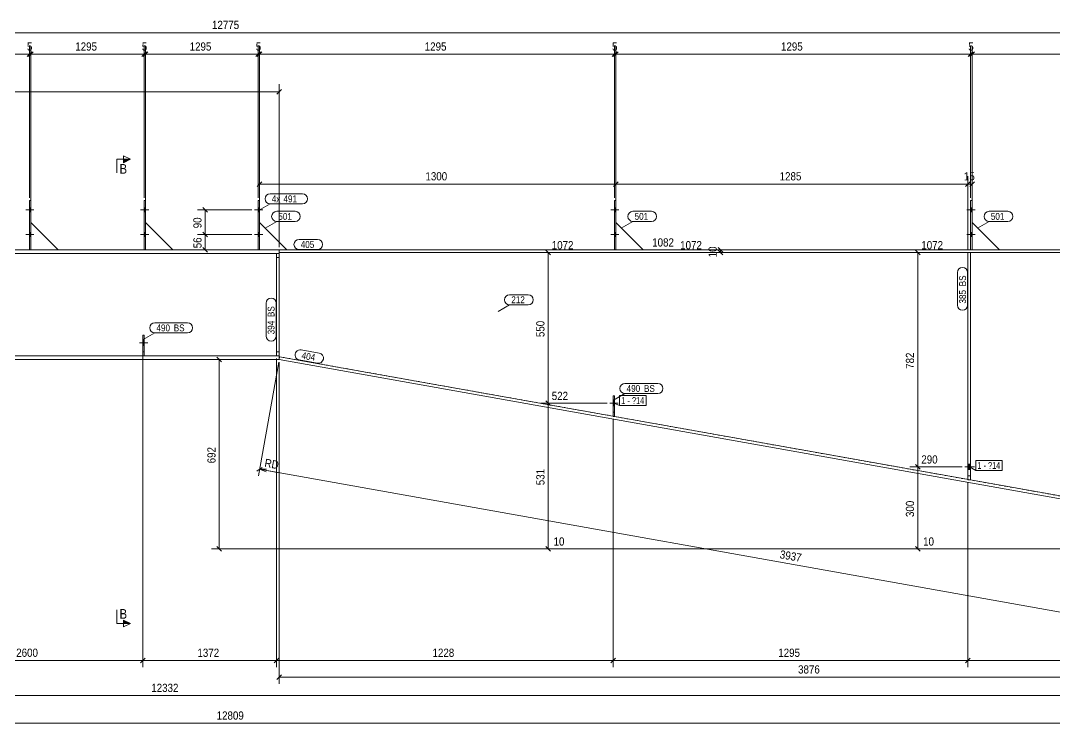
# Model space of a CAD drawing. Header units: millimetres. Extents: x 2 to 1174, y 1 to 825.
# Drawn here: x 458.1 to 835.3, y 293.9 to 550.3 of the extents above; entities that cross this region are included whole.
import ezdxf

# ---------------------------------------------------------------- set-up
doc = ezdxf.new("R2010")
doc.units = ezdxf.units.MM
for name, pattern in [('XKITLINE00', [0]), ('XKITLINE01', [4, 1, -1, 1, -1]), ('XKITLINE02', [4, 2, -2])]:
    doc.linetypes.add(name, pattern=pattern)
for name, color, linetype, lineweight in [('Bolt', 3, 'Continuous', 0), ('BoltMark', 7, 'Continuous', 0), ('Dimensions', 7, 'Continuous', 0), ('Part', 2, 'Continuous', 0), ('PartMark', 7, 'Continuous', 0), ('Section', 6, 'Continuous', 0)]:
    doc.layers.add(name, color=color, linetype=linetype, lineweight=lineweight)
doc.styles.add('ARIAL', font='ARIAL.TTF')
doc.styles.add('ARIAL_NARROW', font='ARIALN.TTF')

# ---------------------------------------------------------------- blocks, each defined once
blk = doc.blocks.new('*A6')
at = {"layer": 'Part', "color": 2, "linetype": 'XKITLINE00', "lineweight": 0}
for p, q in [((674.75, 413.38), (674.25, 413.38)), ((674.25, 413.38), (674.25, 405.97)), ((674.75, 413.38), (674.75, 405.88))]:
    blk.add_line(p, q, dxfattribs=at)
at = {"layer": 'Part', "color": 7, "linetype": 'XKITLINE01', "lineweight": 0}
for p, q in [((674.25, 407.38), (674.75, 407.38)), ((674.25, 405.88), (674.25, 405.97)), ((674.75, 405.88), (674.25, 405.88))]:
    blk.add_line(p, q, dxfattribs=at)
blk = doc.blocks.new('*A7')
at = {"layer": 'Part', "color": 2, "linetype": 'XKITLINE00', "lineweight": 0}
for p, q in [((502.67, 427.99), (502.67, 435.49)), ((502.67, 435.49), (503.17, 435.49)), ((503.17, 435.49), (503.17, 427.99))]:
    blk.add_line(p, q, dxfattribs=at)
at = {"layer": 'Part', "color": 7, "linetype": 'XKITLINE01', "lineweight": 0}
for p, q in [((502.67, 429.49), (503.17, 429.49)), ((503.17, 427.99), (502.67, 427.99))]:
    blk.add_line(p, q, dxfattribs=at)
blk = doc.blocks.new('*A8')
at = {"layer": 'Part', "color": 2, "linetype": 'XKITLINE00', "lineweight": 0}
for p, q in [((503.67, 484.69), (503.17, 484.69)), ((503.17, 484.69), (503.17, 466.69)), ((503.67, 466.69), (503.67, 484.69))]:
    blk.add_line(p, q, dxfattribs=at)
at = {"layer": 'Part', "color": 7, "linetype": 'XKITLINE01', "lineweight": 0}
blk.add_line((503.17, 466.69), (503.67, 466.69), dxfattribs=at)
blk = doc.blocks.new('*A9')
at = {"layer": 'Part', "color": 7, "linetype": 'XKITLINE01', "lineweight": 0}
for p, q in [((502.67, 435.49), (502.67, 427.99)), ((503.17, 435.49), (502.67, 435.49)), ((503.17, 427.99), (503.17, 435.49)), ((502.67, 429.49), (503.17, 429.49)), ((502.67, 427.99), (503.17, 427.99))]:
    blk.add_line(p, q, dxfattribs=at)
blk = doc.blocks.new('*A10')
at = {"layer": 'Part', "color": 2, "linetype": 'XKITLINE00', "lineweight": 0}
blk.add_line((513.67, 466.69), (503.67, 476.69), dxfattribs=at)
at = {"layer": 'Part', "color": 7, "linetype": 'XKITLINE01', "lineweight": 0}
for p, q in [((503.67, 476.69), (503.67, 466.69)), ((503.67, 466.69), (513.67, 466.69))]:
    blk.add_line(p, q, dxfattribs=at)
blk = doc.blocks.new('*A11')
at = {"layer": 'Part', "color": 2, "linetype": 'XKITLINE00', "lineweight": 0}
for p, q in [((461.77, 484.69), (461.27, 484.69)), ((461.27, 484.69), (461.27, 466.69)), ((461.77, 466.69), (461.77, 484.69))]:
    blk.add_line(p, q, dxfattribs=at)
at = {"layer": 'Part', "color": 7, "linetype": 'XKITLINE01', "lineweight": 0}
blk.add_line((461.27, 466.69), (461.77, 466.69), dxfattribs=at)
blk = doc.blocks.new('*A12')
at = {"layer": 'Part', "color": 2, "linetype": 'XKITLINE00', "lineweight": 0}
blk.add_line((471.77, 466.69), (461.77, 476.69), dxfattribs=at)
at = {"layer": 'Part', "color": 7, "linetype": 'XKITLINE01', "lineweight": 0}
for p, q in [((461.77, 476.69), (461.77, 466.69)), ((461.77, 466.69), (471.77, 466.69))]:
    blk.add_line(p, q, dxfattribs=at)
blk = doc.blocks.new('*A27')
at = {"layer": 'Part', "color": 2, "linetype": 'XKITLINE00', "lineweight": 0}
for p, q in [((805.25, 484.69), (804.75, 484.69)), ((804.75, 484.69), (804.75, 466.69)), ((805.25, 466.69), (805.25, 484.69))]:
    blk.add_line(p, q, dxfattribs=at)
at = {"layer": 'Part', "color": 7, "linetype": 'XKITLINE01', "lineweight": 0}
blk.add_line((804.75, 466.69), (805.25, 466.69), dxfattribs=at)
blk = doc.blocks.new('*A28')
at = {"layer": 'Part', "color": 7, "linetype": 'XKITLINE01', "lineweight": 0}
for p, q in [((803.75, 465.69), (803.75, 382.68)), ((804.75, 465.69), (803.75, 465.69)), ((804.75, 382.68), (804.75, 465.69)), ((803.75, 384.18), (804.75, 384.18)), ((803.75, 382.68), (804.75, 382.68))]:
    blk.add_line(p, q, dxfattribs=at)
blk = doc.blocks.new('*A29')
at = {"layer": 'Part', "color": 2, "linetype": 'XKITLINE00', "lineweight": 0}
blk.add_line((815.25, 466.69), (805.25, 476.69), dxfattribs=at)
at = {"layer": 'Part', "color": 7, "linetype": 'XKITLINE01', "lineweight": 0}
for p, q in [((805.25, 476.69), (805.25, 466.69)), ((805.25, 466.69), (815.25, 466.69))]:
    blk.add_line(p, q, dxfattribs=at)
blk = doc.blocks.new('*A30')
at = {"layer": 'Part', "color": 2, "linetype": 'XKITLINE00', "lineweight": 0}
for p, q in [((675.25, 484.69), (674.75, 484.69)), ((674.75, 484.69), (674.75, 466.69)), ((675.25, 466.69), (675.25, 484.69))]:
    blk.add_line(p, q, dxfattribs=at)
at = {"layer": 'Part', "color": 7, "linetype": 'XKITLINE01', "lineweight": 0}
blk.add_line((674.75, 466.69), (675.25, 466.69), dxfattribs=at)
blk = doc.blocks.new('*A31')
at = {"layer": 'Part', "color": 7, "linetype": 'XKITLINE01', "lineweight": 0}
for p, q in [((674.25, 413.38), (674.25, 405.88)), ((674.75, 413.38), (674.25, 413.38)), ((674.75, 405.88), (674.75, 413.38)), ((674.25, 407.38), (674.75, 407.38)), ((674.25, 405.88), (674.75, 405.88))]:
    blk.add_line(p, q, dxfattribs=at)
blk = doc.blocks.new('*A32')
at = {"layer": 'Part', "color": 2, "linetype": 'XKITLINE00', "lineweight": 0}
blk.add_line((685.25, 466.69), (675.25, 476.69), dxfattribs=at)
at = {"layer": 'Part', "color": 7, "linetype": 'XKITLINE01', "lineweight": 0}
for p, q in [((675.25, 476.69), (675.25, 466.69)), ((675.25, 466.69), (685.25, 466.69))]:
    blk.add_line(p, q, dxfattribs=at)
blk = doc.blocks.new('*A33')
at = {"layer": 'Part', "color": 2, "linetype": 'XKITLINE00', "lineweight": 0}
for p, q in [((545.25, 484.69), (544.75, 484.69)), ((544.75, 484.69), (544.75, 466.69)), ((545.25, 466.69), (545.25, 484.69))]:
    blk.add_line(p, q, dxfattribs=at)
at = {"layer": 'Part', "color": 7, "linetype": 'XKITLINE01', "lineweight": 0}
blk.add_line((544.75, 466.69), (545.25, 466.69), dxfattribs=at)
blk = doc.blocks.new('*A34')
at = {"layer": 'Part', "color": 2, "linetype": 'XKITLINE00', "lineweight": 0}
blk.add_line((555.25, 466.69), (545.25, 476.69), dxfattribs=at)
at = {"layer": 'Part', "color": 7, "linetype": 'XKITLINE01', "lineweight": 0}
for p, q in [((545.25, 476.69), (545.25, 466.69)), ((545.25, 466.69), (555.25, 466.69))]:
    blk.add_line(p, q, dxfattribs=at)
blk = doc.blocks.new('*A45')
at = {"layer": 'Part', "color": 7, "linetype": 'XKITLINE01', "lineweight": 0}
for p, q in [((552.43, 427.7), (552.43, 465.69)), ((552.43, 465.69), (951.52, 465.69)), ((940.21, 358.51), (552.6, 427.67))]:
    blk.add_line(p, q, dxfattribs=at)
at = {"layer": 'Part', "color": 2, "linetype": 'XKITLINE00', "lineweight": 0}
blk.add_line((552.6, 427.67), (552.43, 427.7), dxfattribs=at)
blk = doc.blocks.new('*A46')
at = {"layer": 'Part', "color": 2, "linetype": 'XKITLINE00', "lineweight": 0}
for p, q in [((551.43, 427.99), (551.43, 465.39)), ((552.43, 465.39), (552.43, 427.99))]:
    blk.add_line(p, q, dxfattribs=at)
at = {"layer": 'Part', "color": 7, "linetype": 'XKITLINE01', "lineweight": 0}
for p, q in [((551.43, 465.39), (552.43, 465.39)), ((551.43, 463.89), (552.43, 463.89)), ((551.43, 429.49), (552.43, 429.49)), ((551.43, 427.99), (552.43, 427.99))]:
    blk.add_line(p, q, dxfattribs=at)
blk = doc.blocks.new('*A47')
at = {"layer": 'Part', "color": 7, "linetype": 'XKITLINE01', "lineweight": 0}
for p, q in [((551.43, 465.39), (551.43, 427.99)), ((551.43, 465.39), (552.43, 465.39)), ((552.43, 465.39), (552.43, 427.99)), ((551.43, 463.89), (552.43, 463.89)), ((552.43, 429.49), (551.43, 429.49)), ((552.43, 427.99), (551.43, 427.99))]:
    blk.add_line(p, q, dxfattribs=at)
blk = doc.blocks.new('*A50')
at = {"layer": 'Part', "color": 2, "linetype": 'XKITLINE00', "lineweight": 0}
for p, q in [((552.43, 426.69), (552.6, 427.67)), ((940.04, 357.53), (552.43, 426.69)), ((552.6, 427.67), (940.21, 358.51))]:
    blk.add_line(p, q, dxfattribs=at)
blk = doc.blocks.new('*A52')
at = {"layer": 'Part', "color": 2, "linetype": 'XKITLINE00', "lineweight": 0}
for p, q in [((552.43, 466.69), (951.52, 466.69)), ((552.43, 465.69), (552.43, 466.69)), ((951.52, 465.69), (552.43, 465.69))]:
    blk.add_line(p, q, dxfattribs=at)
blk = doc.blocks.new('*A54')
at = {"layer": 'Bolt'}
blk.add_hatch(color=3, dxfattribs=at).paths.add_polyline_path([(804.75, 386.5), (803.75, 386.5), (803.75, 388.47), (804.75, 388.47)], flags=17)
at = {"layer": 'Bolt', "color": 3, "linetype": 'XKITLINE00', "lineweight": 0}
for p, q in [((806.1, 387.48), (802.6, 387.48)), ((804.75, 388.47), (803.75, 388.47)), ((804.75, 386.5), (803.75, 386.5))]:
    blk.add_line(p, q, dxfattribs=at)
blk = doc.blocks.new('*A55')
at = {"layer": 'Bolt'}
blk.add_hatch(color=3, dxfattribs=at).paths.add_polyline_path([(674.75, 409.7), (674.25, 409.7), (674.25, 411.66), (674.75, 411.66)], flags=17)
at = {"layer": 'Bolt', "color": 3, "linetype": 'XKITLINE00', "lineweight": 0}
for p, q in [((674.75, 411.66), (674.25, 411.66)), ((676.1, 410.68), (673.1, 410.68)), ((674.75, 409.7), (674.25, 409.7))]:
    blk.add_line(p, q, dxfattribs=at)
blk = doc.blocks.new('*A56')
at = {"layer": 'Bolt'}
blk.add_hatch(color=3, dxfattribs=at).paths.add_polyline_path([(503.17, 431.8), (502.67, 431.8), (502.67, 433.77), (503.17, 433.77)], flags=17)
at = {"layer": 'Bolt', "color": 3, "linetype": 'XKITLINE00', "lineweight": 0}
for p, q in [((503.17, 433.77), (502.67, 433.77)), ((504.52, 432.79), (501.52, 432.79)), ((503.17, 431.8), (502.67, 431.8))]:
    blk.add_line(p, q, dxfattribs=at)
blk = doc.blocks.new('*A57')
at = {"layer": 'Bolt'}
for points in [[(503.17, 481.99), (503.67, 481.99), (503.67, 480.59), (503.17, 480.59)], [(503.17, 481.99), (503.67, 481.99), (503.67, 480.59), (503.17, 480.59)], [(503.17, 472.99), (503.67, 472.99), (503.67, 471.59), (503.17, 471.59)], [(503.17, 472.99), (503.67, 472.99), (503.67, 471.59), (503.17, 471.59)]]:
    blk.add_hatch(color=3, dxfattribs=at).paths.add_polyline_path(points, flags=17)
at = {"layer": 'Bolt', "color": 3, "linetype": 'XKITLINE00', "lineweight": 0}
for p, q in [((504.83, 481.29), (501.83, 481.29)), ((504.83, 481.29), (501.83, 481.29)), ((503.67, 481.99), (503.17, 481.99)), ((503.67, 481.99), (503.17, 481.99)), ((503.67, 480.59), (503.17, 480.59)), ((503.67, 480.59), (503.17, 480.59)), ((504.83, 472.29), (501.83, 472.29)), ((504.83, 472.29), (501.83, 472.29)), ((503.67, 472.99), (503.17, 472.99)), ((503.67, 472.99), (503.17, 472.99)), ((503.67, 471.59), (503.17, 471.59)), ((503.67, 471.59), (503.17, 471.59))]:
    blk.add_line(p, q, dxfattribs=at)
blk = doc.blocks.new('*A58')
at = {"layer": 'Bolt', "color": 3, "linetype": 'XKITLINE02', "lineweight": 0}
for p, q in [((503.17, 433.77), (502.67, 433.77)), ((504.52, 432.79), (501.52, 432.79)), ((503.17, 431.8), (502.67, 431.8))]:
    blk.add_line(p, q, dxfattribs=at)
blk = doc.blocks.new('*A59')
at = {"layer": 'Bolt'}
for points in [[(461.27, 481.99), (461.77, 481.99), (461.77, 480.59), (461.27, 480.59)], [(461.27, 481.99), (461.77, 481.99), (461.77, 480.59), (461.27, 480.59)], [(461.27, 472.99), (461.77, 472.99), (461.77, 471.59), (461.27, 471.59)], [(461.27, 472.99), (461.77, 472.99), (461.77, 471.59), (461.27, 471.59)]]:
    blk.add_hatch(color=3, dxfattribs=at).paths.add_polyline_path(points, flags=17)
at = {"layer": 'Bolt', "color": 3, "linetype": 'XKITLINE00', "lineweight": 0}
for p, q in [((462.93, 481.29), (459.93, 481.29)), ((462.93, 481.29), (459.93, 481.29)), ((461.77, 481.99), (461.27, 481.99)), ((461.77, 481.99), (461.27, 481.99)), ((461.77, 480.59), (461.27, 480.59)), ((461.77, 480.59), (461.27, 480.59)), ((462.93, 472.29), (459.93, 472.29)), ((462.93, 472.29), (459.93, 472.29)), ((461.77, 472.99), (461.27, 472.99)), ((461.77, 472.99), (461.27, 472.99)), ((461.77, 471.59), (461.27, 471.59)), ((461.77, 471.59), (461.27, 471.59))]:
    blk.add_line(p, q, dxfattribs=at)
blk = doc.blocks.new('*A70')
at = {"layer": 'Bolt'}
for points in [[(804.75, 481.99), (805.25, 481.99), (805.25, 480.59), (804.75, 480.59)], [(804.75, 481.99), (805.25, 481.99), (805.25, 480.59), (804.75, 480.59)], [(804.75, 472.99), (805.25, 472.99), (805.25, 471.59), (804.75, 471.59)], [(804.75, 472.99), (805.25, 472.99), (805.25, 471.59), (804.75, 471.59)]]:
    blk.add_hatch(color=3, dxfattribs=at).paths.add_polyline_path(points, flags=17)
at = {"layer": 'Bolt', "color": 3, "linetype": 'XKITLINE00', "lineweight": 0}
for p, q in [((806.41, 481.29), (803.41, 481.29)), ((806.41, 481.29), (803.41, 481.29)), ((805.25, 481.99), (804.75, 481.99)), ((805.25, 481.99), (804.75, 481.99)), ((805.25, 480.59), (804.75, 480.59)), ((805.25, 480.59), (804.75, 480.59)), ((806.41, 472.29), (803.41, 472.29)), ((806.41, 472.29), (803.41, 472.29)), ((805.25, 472.99), (804.75, 472.99)), ((805.25, 472.99), (804.75, 472.99)), ((805.25, 471.59), (804.75, 471.59)), ((805.25, 471.59), (804.75, 471.59))]:
    blk.add_line(p, q, dxfattribs=at)
blk = doc.blocks.new('*A71')
at = {"layer": 'Bolt', "color": 3, "linetype": 'XKITLINE02', "lineweight": 0}
for p, q in [((806.1, 387.48), (802.6, 387.48)), ((804.75, 388.47), (803.75, 388.47)), ((804.75, 386.5), (803.75, 386.5))]:
    blk.add_line(p, q, dxfattribs=at)
blk = doc.blocks.new('*A72')
at = {"layer": 'Bolt'}
for points in [[(674.75, 481.99), (675.25, 481.99), (675.25, 480.59), (674.75, 480.59)], [(674.75, 481.99), (675.25, 481.99), (675.25, 480.59), (674.75, 480.59)], [(674.75, 472.99), (675.25, 472.99), (675.25, 471.59), (674.75, 471.59)], [(674.75, 472.99), (675.25, 472.99), (675.25, 471.59), (674.75, 471.59)]]:
    blk.add_hatch(color=3, dxfattribs=at).paths.add_polyline_path(points, flags=17)
at = {"layer": 'Bolt', "color": 3, "linetype": 'XKITLINE00', "lineweight": 0}
for p, q in [((676.41, 481.29), (673.41, 481.29)), ((676.41, 481.29), (673.41, 481.29)), ((675.25, 481.99), (674.75, 481.99)), ((675.25, 481.99), (674.75, 481.99)), ((675.25, 480.59), (674.75, 480.59)), ((675.25, 480.59), (674.75, 480.59)), ((676.41, 472.29), (673.41, 472.29)), ((676.41, 472.29), (673.41, 472.29)), ((675.25, 472.99), (674.75, 472.99)), ((675.25, 472.99), (674.75, 472.99)), ((675.25, 471.59), (674.75, 471.59)), ((675.25, 471.59), (674.75, 471.59))]:
    blk.add_line(p, q, dxfattribs=at)
blk = doc.blocks.new('*A73')
at = {"layer": 'Bolt', "color": 3, "linetype": 'XKITLINE02', "lineweight": 0}
for p, q in [((674.75, 411.66), (674.25, 411.66)), ((676.1, 410.68), (673.1, 410.68)), ((674.75, 409.7), (674.25, 409.7))]:
    blk.add_line(p, q, dxfattribs=at)
blk = doc.blocks.new('*A74')
at = {"layer": 'Bolt'}
for points in [[(544.75, 481.99), (545.25, 481.99), (545.25, 480.59), (544.75, 480.59)], [(544.75, 481.99), (545.25, 481.99), (545.25, 480.59), (544.75, 480.59)], [(544.75, 472.99), (545.25, 472.99), (545.25, 471.59), (544.75, 471.59)], [(544.75, 472.99), (545.25, 472.99), (545.25, 471.59), (544.75, 471.59)]]:
    blk.add_hatch(color=3, dxfattribs=at).paths.add_polyline_path(points, flags=17)
at = {"layer": 'Bolt', "color": 3, "linetype": 'XKITLINE00', "lineweight": 0}
for p, q in [((546.41, 481.29), (543.41, 481.29)), ((546.41, 481.29), (543.41, 481.29)), ((545.25, 481.99), (544.75, 481.99)), ((545.25, 481.99), (544.75, 481.99)), ((545.25, 480.59), (544.75, 480.59)), ((545.25, 480.59), (544.75, 480.59)), ((546.41, 472.29), (543.41, 472.29)), ((546.41, 472.29), (543.41, 472.29)), ((545.25, 472.99), (544.75, 472.99)), ((545.25, 472.99), (544.75, 472.99)), ((545.25, 471.59), (544.75, 471.59)), ((545.25, 471.59), (544.75, 471.59))]:
    blk.add_line(p, q, dxfattribs=at)
blk = doc.blocks.new('*A77')
at = {"layer": 'Part', "color": 2, "linetype": 'XKITLINE00', "lineweight": 0}
for p, q in [((486.77, 466.69), (445.29, 466.69)), ((486.77, 465.39), (445.29, 465.39)), ((528.67, 466.69), (486.87, 466.69)), ((528.67, 465.39), (486.87, 465.39)), ((552.43, 466.69), (528.77, 466.69)), ((552.43, 465.39), (528.77, 465.39)), ((552.43, 465.69), (552.43, 465.39)), ((486.77, 427.99), (445.29, 427.99)), ((445.29, 426.69), (486.77, 426.69)), ((528.67, 427.99), (486.87, 427.99)), ((486.87, 426.69), (528.67, 426.69)), ((552.43, 427.99), (528.77, 427.99)), ((528.77, 426.69), (552.43, 426.69)), ((552.43, 426.69), (552.43, 427.99))]:
    blk.add_line(p, q, dxfattribs=at)
at = {"layer": 'Part', "color": 7, "linetype": 'XKITLINE01', "lineweight": 0}
for p, q in [((552.43, 466.69), (552.43, 465.69)), ((552.43, 465.39), (552.43, 427.99))]:
    blk.add_line(p, q, dxfattribs=at)
blk = doc.blocks.new('*A78')
at = {"layer": 'Part', "color": 2, "linetype": 'XKITLINE00', "lineweight": 0}
for p, q in [((803.75, 465.69), (803.75, 382.86)), ((804.75, 465.69), (804.75, 382.68))]:
    blk.add_line(p, q, dxfattribs=at)
at = {"layer": 'Part', "color": 7, "linetype": 'XKITLINE01', "lineweight": 0}
for p, q in [((804.75, 465.69), (803.75, 465.69)), ((803.75, 384.18), (804.75, 384.18)), ((803.75, 382.68), (803.75, 382.86)), ((804.75, 382.68), (803.75, 382.68))]:
    blk.add_line(p, q, dxfattribs=at)
blk = doc.blocks.new('*A182')
at = {"layer": 'Dimensions', "color": 7, "linetype": 'XKITLINE00', "lineweight": 0}
blk.add_line((115.45, 545.95), (951.52, 545.95), dxfattribs=at)
at = {"layer": 'Dimensions', "color": 3, "style": 'ARIAL', "width": 0.85}
blk.add_text('12775', height=3, dxfattribs=at).set_placement((527.92, 547.3))
blk = doc.blocks.new('*A184')
at = {"layer": 'Dimensions', "color": 7, "linetype": 'XKITLINE00', "lineweight": 0}
blk.add_line((115.45, 303.96), (907.21, 303.96), dxfattribs=at)
at = {"layer": 'Dimensions', "color": 3, "style": 'ARIAL', "width": 0.85}
blk.add_text('12332', height=3, dxfattribs=at).set_placement((505.76, 305.31))
blk = doc.blocks.new('*A186')
at = {"layer": 'Dimensions', "color": 7, "linetype": 'XKITLINE00', "lineweight": 0}
blk.add_line((115.45, 293.86), (954.9, 293.86), dxfattribs=at)
at = {"layer": 'Dimensions', "color": 3, "style": 'ARIAL', "width": 0.85}
blk.add_text('12809', height=3, dxfattribs=at).set_placement((529.61, 295.21))
blk = doc.blocks.new('*A196')
at = {"layer": 'Dimensions', "color": 7, "linetype": 'XKITLINE00', "lineweight": 0}
for p, q in [((675.25, 485.69), (675.25, 540.91)), ((804.75, 485.69), (804.75, 540.91)), ((676.1, 538.91), (674.4, 537.22)), ((675.25, 538.06), (804.75, 538.06)), ((805.6, 538.91), (803.9, 537.22))]:
    blk.add_line(p, q, dxfattribs=at)
at = {"layer": 'Dimensions', "color": 3}
for p in [(675.25, 538.06), (804.75, 538.06)]:
    blk.add_point(p, dxfattribs=at)
at = {"layer": 'Dimensions', "color": 3, "style": 'ARIAL', "width": 0.85}
blk.add_text('1295', height=3, dxfattribs=at).set_placement((735.55, 539.41))
blk = doc.blocks.new('*A197')
at = {"layer": 'Dimensions', "color": 7, "linetype": 'XKITLINE00', "lineweight": 0}
for p, q in [((674.25, 404.88), (674.25, 314.38)), ((803.75, 381.68), (803.75, 314.38)), ((675.1, 317.63), (673.4, 315.93)), ((804.6, 317.63), (802.9, 315.93)), ((674.25, 316.78), (803.75, 316.78))]:
    blk.add_line(p, q, dxfattribs=at)
at = {"layer": 'Dimensions', "color": 3}
for p in [(674.25, 316.78), (803.75, 316.78)]:
    blk.add_point(p, dxfattribs=at)
at = {"layer": 'Dimensions', "color": 3, "style": 'ARIAL', "width": 0.85}
blk.add_text('1295', height=3, dxfattribs=at).set_placement((734.55, 318.13))
blk = doc.blocks.new('*A198')
at = {"layer": 'Dimensions', "color": 7, "linetype": 'XKITLINE00', "lineweight": 0}
for p, q in [((649.74, 411.53), (651.43, 409.83)), ((672.1, 410.68), (647.74, 410.68)), ((650.59, 357.53), (650.59, 410.68)), ((649.74, 358.38), (651.43, 356.68)), ((939.04, 357.53), (647.74, 357.53))]:
    blk.add_line(p, q, dxfattribs=at)
at = {"layer": 'Dimensions', "color": 3}
for p in [(650.59, 410.68), (650.59, 357.53)]:
    blk.add_point(p, dxfattribs=at)
at = {"layer": 'Dimensions', "color": 3, "style": 'ARIAL', "width": 0.85}
for s, p in [('522', (651.89, 411.88)), ('10', (652.55, 358.73))]:
    blk.add_text(s, height=3, dxfattribs=at).set_placement(p)
blk.add_text('531', height=3, rotation=90.0002, dxfattribs=at).set_placement((649.24, 380.77))
blk = doc.blocks.new('*A199')
at = {"layer": 'Dimensions', "color": 7, "linetype": 'XKITLINE00', "lineweight": 0}
for p, q in [((552.43, 425.69), (552.43, 308.29)), ((553.28, 311.54), (551.58, 309.84)), ((552.43, 310.69), (940.04, 310.69))]:
    blk.add_line(p, q, dxfattribs=at)
at = {"layer": 'Dimensions', "color": 3}
blk.add_point((552.43, 310.69), dxfattribs=at)
at = {"layer": 'Dimensions', "color": 3, "style": 'ARIAL', "width": 0.85}
blk.add_text('3876', height=3, dxfattribs=at).set_placement((741.78, 312.04))
blk = doc.blocks.new('*A200')
at = {"layer": 'Dimensions', "color": 7, "linetype": 'XKITLINE00', "lineweight": 0}
for p, q in [((676.1, 491.54), (674.4, 489.84)), ((675.25, 477.69), (675.25, 493.54)), ((675.25, 490.69), (803.75, 490.69)), ((804.6, 491.54), (802.9, 489.84)), ((803.75, 466.69), (803.75, 493.54))]:
    blk.add_line(p, q, dxfattribs=at)
at = {"layer": 'Dimensions', "color": 3}
for p in [(675.25, 490.69), (803.75, 490.69)]:
    blk.add_point(p, dxfattribs=at)
at = {"layer": 'Dimensions', "color": 3, "style": 'ARIAL', "width": 0.85}
blk.add_text('1285', height=3, dxfattribs=at).set_placement((735.05, 492.04))
blk = doc.blocks.new('*A201')
at = {"layer": 'Dimensions', "color": 7, "linetype": 'XKITLINE00', "lineweight": 0}
for p, q in [((552.25, 425.7), (544.86, 384.24)), ((552.25, 425.7), (544.86, 384.24)), ((546.26, 387.29), (544.29, 385.92)), ((547.83, 386.66), (545.28, 386.61)), ((545.28, 386.61), (932.89, 317.45)), ((547.65, 385.68), (545.28, 386.61)), ((552.39, 385.34), (545.28, 386.61))]:
    blk.add_line(p, q, dxfattribs=at)
at = {"layer": 'Dimensions', "color": 3}
blk.add_point((545.28, 386.61), dxfattribs=at)
at = {"layer": 'Dimensions', "color": 7}
blk.add_point((545.28, 386.61), dxfattribs=at)
at = {"layer": 'Dimensions', "color": 3, "style": 'ARIAL', "width": 0.85}
for s, p in [('RD', (546.91, 387.53)), ('3937', (734.94, 354.14))]:
    blk.add_text(s, height=3, rotation=-10.1184, dxfattribs=at).set_placement(p)
blk = doc.blocks.new('*A202')
at = {"layer": 'Dimensions', "color": 7, "linetype": 'XKITLINE00', "lineweight": 0}
for p, q in [((551.43, 426.69), (527.72, 426.69)), ((529.73, 427.54), (531.42, 425.84)), ((530.57, 357.53), (530.57, 426.69)), ((529.73, 358.38), (531.42, 356.68)), ((939.04, 357.53), (527.72, 357.53))]:
    blk.add_line(p, q, dxfattribs=at)
at = {"layer": 'Dimensions', "color": 3}
for p in [(530.57, 426.69), (530.57, 357.53)]:
    blk.add_point(p, dxfattribs=at)
at = {"layer": 'Dimensions', "color": 3, "style": 'ARIAL', "width": 0.85}
blk.add_text('692', height=3, rotation=90.0002, dxfattribs=at).set_placement((529.22, 388.77))
blk = doc.blocks.new('*A206')
at = {"layer": 'PartMark', "color": 7, "linetype": 'XKITLINE00', "lineweight": 0}
for p, q in [((811.52, 480.75), (818.29, 480.75)), ((807.28, 474.66), (811.52, 477.05)), ((811.52, 477.05), (818.29, 477.05))]:
    blk.add_line(p, q, dxfattribs=at)
for centre, start, end in [((811.52, 478.9), 90, 270), ((818.29, 478.9), 270, 90)]:
    blk.add_arc(centre, 1.85, start, end, dxfattribs=at)
at = {"layer": 'PartMark', "color": 3, "style": 'ARIAL', "width": 0.85}
blk.add_text('501', height=2.5, dxfattribs=at).set_placement((812.12, 477.65))
blk = doc.blocks.new('*A207')
at = {"layer": 'PartMark', "color": 7, "linetype": 'XKITLINE00', "lineweight": 0}
for p, q in [((681.52, 480.75), (688.29, 480.75)), ((677.28, 474.66), (681.52, 477.05)), ((681.52, 477.05), (688.29, 477.05))]:
    blk.add_line(p, q, dxfattribs=at)
for centre, start, end in [((681.52, 478.9), 90, 270), ((688.29, 478.9), 270, 90)]:
    blk.add_arc(centre, 1.85, start, end, dxfattribs=at)
at = {"layer": 'PartMark', "color": 3, "style": 'ARIAL', "width": 0.85}
blk.add_text('501', height=2.5, dxfattribs=at).set_placement((682.12, 477.65))
blk = doc.blocks.new('*A209')
at = {"layer": 'PartMark', "color": 7, "linetype": 'XKITLINE00', "lineweight": 0}
for p, q in [((549.12, 487.15), (560.91, 487.15)), ((544.88, 481.06), (549.12, 483.45)), ((549.12, 483.45), (560.91, 483.45))]:
    blk.add_line(p, q, dxfattribs=at)
for centre, start, end in [((549.12, 485.3), 90, 270), ((560.91, 485.3), 270, 90)]:
    blk.add_arc(centre, 1.85, start, end, dxfattribs=at)
at = {"layer": 'PartMark', "color": 3, "style": 'ARIAL', "width": 0.85}
for s, p in [('491', (554, 484.05)), ('4x', (549.72, 484.05))]:
    blk.add_text(s, height=2.5, dxfattribs=at).set_placement(p)
blk = doc.blocks.new('*A211')
at = {"layer": 'PartMark', "color": 7, "linetype": 'XKITLINE00', "lineweight": 0}
for p, q in [((799.95, 446.48), (799.95, 458.44)), ((803.65, 446.48), (803.65, 458.44))]:
    blk.add_line(p, q, dxfattribs=at)
for centre, start, end in [((801.8, 458.44), 360, 180), ((801.8, 446.48), 180, 360)]:
    blk.add_arc(centre, 1.85, start, end, dxfattribs=at)
at = {"layer": 'PartMark', "color": 3, "style": 'ARIAL', "width": 0.85}
for s, p in [('BS', (803.05, 453.39)), ('385', (803.05, 447.08))]:
    blk.add_text(s, height=2.5, rotation=90.0002, dxfattribs=at).set_placement(p)
blk = doc.blocks.new('*A213')
at = {"layer": 'PartMark', "color": 7, "linetype": 'XKITLINE00', "lineweight": 0}
for p, q in [((678.62, 417.94), (690.58, 417.94)), ((674.38, 411.85), (678.62, 414.24)), ((678.62, 414.24), (690.58, 414.24))]:
    blk.add_line(p, q, dxfattribs=at)
for centre, start, end in [((678.62, 416.09), 90, 270), ((690.58, 416.09), 270, 90)]:
    blk.add_arc(centre, 1.85, start, end, dxfattribs=at)
at = {"layer": 'PartMark', "color": 3, "style": 'ARIAL', "width": 0.85}
for s, p in [('490', (679.22, 414.84)), ('BS', (685.54, 414.84))]:
    blk.add_text(s, height=2.5, dxfattribs=at).set_placement(p)
blk = doc.blocks.new('*A216')
at = {"layer": 'PartMark', "color": 7, "linetype": 'XKITLINE00', "lineweight": 0}
for p, q in [((547.63, 435.24), (547.63, 447.2)), ((551.33, 435.24), (551.33, 447.2))]:
    blk.add_line(p, q, dxfattribs=at)
for centre, start, end in [((549.48, 447.2), 360, 180), ((549.48, 435.24), 180, 360)]:
    blk.add_arc(centre, 1.85, start, end, dxfattribs=at)
at = {"layer": 'PartMark', "color": 3, "style": 'ARIAL', "width": 0.85}
for s, p in [('BS', (550.73, 442.15)), ('394', (550.73, 435.84))]:
    blk.add_text(s, height=2.5, rotation=90.0002, dxfattribs=at).set_placement(p)
blk = doc.blocks.new('*A217')
at = {"layer": 'PartMark', "color": 7, "linetype": 'XKITLINE00', "lineweight": 0}
for p, q in [((507.04, 440.05), (519, 440.05)), ((502.8, 433.96), (507.04, 436.35)), ((507.04, 436.35), (519, 436.35))]:
    blk.add_line(p, q, dxfattribs=at)
for centre, start, end in [((507.04, 438.2), 90, 270), ((519, 438.2), 270, 90)]:
    blk.add_arc(centre, 1.85, start, end, dxfattribs=at)
at = {"layer": 'PartMark', "color": 3, "style": 'ARIAL', "width": 0.85}
for s, p in [('490', (507.64, 436.95)), ('BS', (513.96, 436.95))]:
    blk.add_text(s, height=2.5, dxfattribs=at).set_placement(p)
blk = doc.blocks.new('*A222')
at = {"layer": 'Section'}
for points in [[(495.67, 499.75), (498.17, 499.75), (495.67, 498.5)], [(495.67, 331.56), (498.17, 330.31), (495.67, 330.31)]]:
    blk.add_hatch(color=3, dxfattribs=at).paths.add_polyline_path(points, flags=17)
at = {"layer": 'Section', "color": 1, "linetype": 'XKITLINE00', "lineweight": 0}
for p, q in [((493.17, 499.75), (493.17, 494.75)), ((493.17, 499.75), (498.17, 499.75)), ((493.17, 330.31), (493.17, 335.31)), ((493.17, 330.31), (498.17, 330.31))]:
    blk.add_line(p, q, dxfattribs=at)
at = {"layer": 'Section', "color": 3, "linetype": 'XKITLINE00', "lineweight": 0}
for p, q in [((495.67, 498.5), (495.67, 501)), ((495.67, 501), (498.17, 499.75)), ((498.17, 499.75), (495.67, 498.5)), ((498.17, 330.31), (495.67, 331.56)), ((495.67, 331.56), (495.67, 329.06)), ((498.17, 330.31), (495.67, 329.06))]:
    blk.add_line(p, q, dxfattribs=at)
at = {"layer": 'Section', "color": 7, "style": 'ARIAL', "width": 0.85}
for p in [(494.17, 494.5), (494.17, 332.06)]:
    blk.add_text('B', height=3.5, dxfattribs=at).set_placement(p)
blk = doc.blocks.new('*A236')
at = {"layer": 'Dimensions', "color": 7, "linetype": 'XKITLINE00', "lineweight": 0}
for p, q in [((420.19, 477.69), (420.19, 540.91)), ((461.27, 485.69), (461.27, 540.91)), ((421.04, 538.91), (419.34, 537.22)), ((420.19, 538.06), (461.27, 538.06)), ((462.12, 538.91), (460.42, 537.22))]:
    blk.add_line(p, q, dxfattribs=at)
at = {"layer": 'Dimensions', "color": 3}
for p in [(420.19, 538.06), (461.27, 538.06)]:
    blk.add_point(p, dxfattribs=at)
at = {"layer": 'Dimensions', "color": 3, "style": 'ARIAL', "width": 0.85}
blk.add_text('1295', height=3, dxfattribs=at).set_placement((436.28, 539.41))
blk = doc.blocks.new('*A237')
at = {"layer": 'Dimensions', "color": 7, "linetype": 'XKITLINE00', "lineweight": 0}
for p, q in [((461.27, 485.69), (461.27, 540.91)), ((461.77, 477.69), (461.77, 540.91)), ((462.12, 538.91), (460.42, 537.22)), ((462.62, 538.91), (460.92, 537.22)), ((461.27, 538.06), (461.77, 538.06))]:
    blk.add_line(p, q, dxfattribs=at)
at = {"layer": 'Dimensions', "color": 3}
for p in [(461.27, 538.06), (461.77, 538.06)]:
    blk.add_point(p, dxfattribs=at)
at = {"layer": 'Dimensions', "color": 3, "style": 'ARIAL', "width": 0.85}
blk.add_text('5', height=3, dxfattribs=at).set_placement((460.41, 539.41))
blk = doc.blocks.new('*A238')
at = {"layer": 'Dimensions', "color": 7, "linetype": 'XKITLINE00', "lineweight": 0}
for p, q in [((461.77, 477.69), (461.77, 540.91)), ((503.17, 485.69), (503.17, 540.91)), ((462.62, 538.91), (460.92, 537.22)), ((461.77, 538.06), (503.17, 538.06)), ((504.02, 538.91), (502.32, 537.22))]:
    blk.add_line(p, q, dxfattribs=at)
at = {"layer": 'Dimensions', "color": 3}
for p in [(461.77, 538.06), (503.17, 538.06)]:
    blk.add_point(p, dxfattribs=at)
at = {"layer": 'Dimensions', "color": 3, "style": 'ARIAL', "width": 0.85}
blk.add_text('1295', height=3, dxfattribs=at).set_placement((478.02, 539.41))
blk = doc.blocks.new('*A239')
at = {"layer": 'Dimensions', "color": 7, "linetype": 'XKITLINE00', "lineweight": 0}
for p, q in [((503.17, 485.69), (503.17, 540.91)), ((503.67, 477.69), (503.67, 540.91)), ((504.02, 538.91), (502.32, 537.22)), ((504.52, 538.91), (502.82, 537.22)), ((503.17, 538.06), (503.67, 538.06))]:
    blk.add_line(p, q, dxfattribs=at)
at = {"layer": 'Dimensions', "color": 3}
for p in [(503.17, 538.06), (503.67, 538.06)]:
    blk.add_point(p, dxfattribs=at)
at = {"layer": 'Dimensions', "color": 3, "style": 'ARIAL', "width": 0.85}
blk.add_text('5', height=3, dxfattribs=at).set_placement((502.31, 539.41))
blk = doc.blocks.new('*A240')
at = {"layer": 'Dimensions', "color": 7, "linetype": 'XKITLINE00', "lineweight": 0}
for p, q in [((503.67, 477.69), (503.67, 540.91)), ((544.75, 485.69), (544.75, 540.91)), ((504.52, 538.91), (502.82, 537.22)), ((503.67, 538.06), (544.75, 538.06)), ((545.6, 538.91), (543.9, 537.22))]:
    blk.add_line(p, q, dxfattribs=at)
at = {"layer": 'Dimensions', "color": 3}
for p in [(503.67, 538.06), (544.75, 538.06)]:
    blk.add_point(p, dxfattribs=at)
at = {"layer": 'Dimensions', "color": 3, "style": 'ARIAL', "width": 0.85}
blk.add_text('1295', height=3, dxfattribs=at).set_placement((519.76, 539.41))
blk = doc.blocks.new('*A241')
at = {"layer": 'Dimensions', "color": 7, "linetype": 'XKITLINE00', "lineweight": 0}
for p, q in [((544.75, 485.69), (544.75, 540.91)), ((545.25, 485.69), (545.25, 540.91)), ((545.6, 538.91), (543.9, 537.22)), ((546.1, 538.91), (544.4, 537.22)), ((544.75, 538.06), (545.25, 538.06))]:
    blk.add_line(p, q, dxfattribs=at)
at = {"layer": 'Dimensions', "color": 3}
for p in [(544.75, 538.06), (545.25, 538.06)]:
    blk.add_point(p, dxfattribs=at)
at = {"layer": 'Dimensions', "color": 3, "style": 'ARIAL', "width": 0.85}
blk.add_text('5', height=3, dxfattribs=at).set_placement((543.89, 539.41))
blk = doc.blocks.new('*A242')
at = {"layer": 'Dimensions', "color": 7, "linetype": 'XKITLINE00', "lineweight": 0}
for p, q in [((545.25, 485.69), (545.25, 540.91)), ((674.75, 485.69), (674.75, 540.91)), ((546.1, 538.91), (544.4, 537.22)), ((545.25, 538.06), (674.75, 538.06)), ((675.6, 538.91), (673.9, 537.22))]:
    blk.add_line(p, q, dxfattribs=at)
at = {"layer": 'Dimensions', "color": 3}
for p in [(545.25, 538.06), (674.75, 538.06)]:
    blk.add_point(p, dxfattribs=at)
at = {"layer": 'Dimensions', "color": 3, "style": 'ARIAL', "width": 0.85}
blk.add_text('1295', height=3, dxfattribs=at).set_placement((605.55, 539.41))
blk = doc.blocks.new('*A243')
at = {"layer": 'Dimensions', "color": 7, "linetype": 'XKITLINE00', "lineweight": 0}
for p, q in [((674.75, 485.69), (674.75, 540.91)), ((675.25, 485.69), (675.25, 540.91)), ((675.6, 538.91), (673.9, 537.22)), ((676.1, 538.91), (674.4, 537.22)), ((674.75, 538.06), (675.25, 538.06))]:
    blk.add_line(p, q, dxfattribs=at)
at = {"layer": 'Dimensions', "color": 3}
for p in [(674.75, 538.06), (675.25, 538.06)]:
    blk.add_point(p, dxfattribs=at)
at = {"layer": 'Dimensions', "color": 3, "style": 'ARIAL', "width": 0.85}
blk.add_text('5', height=3, dxfattribs=at).set_placement((673.89, 539.41))
blk = doc.blocks.new('*A244')
at = {"layer": 'Dimensions', "color": 7, "linetype": 'XKITLINE00', "lineweight": 0}
for p, q in [((117.45, 524.32), (552.43, 524.32)), ((553.28, 525.17), (551.58, 523.47)), ((552.43, 467.69), (552.43, 527.17))]:
    blk.add_line(p, q, dxfattribs=at)
at = {"layer": 'Dimensions', "color": 3}
blk.add_point((552.43, 524.32), dxfattribs=at)
blk = doc.blocks.new('*A248')
at = {"layer": 'Dimensions', "color": 7, "linetype": 'XKITLINE00', "lineweight": 0}
for p, q in [((419.19, 434.49), (419.19, 314.38)), ((502.67, 434.49), (502.67, 314.38)), ((420.04, 317.63), (418.34, 315.93)), ((503.52, 317.63), (501.82, 315.93)), ((419.19, 316.78), (502.67, 316.78))]:
    blk.add_line(p, q, dxfattribs=at)
at = {"layer": 'Dimensions', "color": 3}
for p in [(419.19, 316.78), (502.67, 316.78)]:
    blk.add_point(p, dxfattribs=at)
at = {"layer": 'Dimensions', "color": 3, "style": 'ARIAL', "width": 0.85}
blk.add_text('2600', height=3, dxfattribs=at).set_placement((456.48, 318.13))
blk = doc.blocks.new('*A249')
at = {"layer": 'Dimensions', "color": 7, "linetype": 'XKITLINE00', "lineweight": 0}
for p, q in [((502.67, 434.49), (502.67, 314.38)), ((551.43, 426.99), (551.43, 314.38)), ((503.52, 317.63), (501.82, 315.93)), ((552.28, 317.63), (550.58, 315.93)), ((502.67, 316.78), (551.43, 316.78))]:
    blk.add_line(p, q, dxfattribs=at)
at = {"layer": 'Dimensions', "color": 3}
for p in [(502.67, 316.78), (551.43, 316.78)]:
    blk.add_point(p, dxfattribs=at)
at = {"layer": 'Dimensions', "color": 3, "style": 'ARIAL', "width": 0.85}
blk.add_text('1372', height=3, dxfattribs=at).set_placement((522.6, 318.13))
blk = doc.blocks.new('*A250')
at = {"layer": 'Dimensions', "color": 7, "linetype": 'XKITLINE00', "lineweight": 0}
for p, q in [((551.43, 426.99), (551.43, 314.38)), ((674.25, 404.88), (674.25, 314.38)), ((552.28, 317.63), (550.58, 315.93)), ((675.1, 317.63), (673.4, 315.93)), ((551.43, 316.78), (674.25, 316.78))]:
    blk.add_line(p, q, dxfattribs=at)
at = {"layer": 'Dimensions', "color": 3}
for p in [(551.43, 316.78), (674.25, 316.78)]:
    blk.add_point(p, dxfattribs=at)
at = {"layer": 'Dimensions', "color": 3, "style": 'ARIAL', "width": 0.85}
blk.add_text('1228', height=3, dxfattribs=at).set_placement((608.39, 318.13))
blk = doc.blocks.new('*A251')
at = {"layer": 'Dimensions', "color": 7, "linetype": 'XKITLINE00', "lineweight": 0}
for p, q in [((672.1, 465.69), (647.74, 465.69)), ((649.74, 466.54), (651.43, 464.84)), ((650.59, 410.68), (650.59, 465.69)), ((649.74, 411.53), (651.43, 409.83)), ((672.1, 410.68), (647.74, 410.68))]:
    blk.add_line(p, q, dxfattribs=at)
at = {"layer": 'Dimensions', "color": 3}
for p in [(650.59, 465.69), (650.59, 410.68)]:
    blk.add_point(p, dxfattribs=at)
at = {"layer": 'Dimensions', "color": 3, "style": 'ARIAL', "width": 0.85}
blk.add_text('1072', height=3, dxfattribs=at).set_placement((651.89, 466.89))
blk.add_text('550', height=3, rotation=90.0002, dxfattribs=at).set_placement((649.24, 434.84))
blk = doc.blocks.new('*A252')
at = {"layer": 'Dimensions', "color": 7, "linetype": 'XKITLINE00', "lineweight": 0}
for p, q in [((546.1, 491.54), (544.4, 489.84)), ((545.25, 477.69), (545.25, 493.54)), ((545.25, 490.69), (675.25, 490.69)), ((676.1, 491.54), (674.4, 489.84)), ((675.25, 477.69), (675.25, 493.54))]:
    blk.add_line(p, q, dxfattribs=at)
at = {"layer": 'Dimensions', "color": 3}
for p in [(545.25, 490.69), (675.25, 490.69)]:
    blk.add_point(p, dxfattribs=at)
at = {"layer": 'Dimensions', "color": 3, "style": 'ARIAL', "width": 0.85}
blk.add_text('1300', height=3, dxfattribs=at).set_placement((605.8, 492.04))
blk = doc.blocks.new('*A253')
at = {"layer": 'Dimensions', "color": 7, "linetype": 'XKITLINE00', "lineweight": 0}
for p, q in [((686.25, 466.69), (715.85, 466.69)), ((686.25, 465.69), (715.85, 465.69)), ((712.6, 467.54), (714.3, 465.84)), ((712.6, 466.54), (714.3, 464.84)), ((713.45, 465.69), (713.45, 466.69))]:
    blk.add_line(p, q, dxfattribs=at)
at = {"layer": 'Dimensions', "color": 3}
for p in [(713.45, 466.69), (713.45, 465.69)]:
    blk.add_point(p, dxfattribs=at)
at = {"layer": 'Dimensions', "color": 3, "style": 'ARIAL', "width": 0.85}
for s, p in [('1082', (688.55, 467.89)), ('1072', (698.75, 466.89))]:
    blk.add_text(s, height=3, dxfattribs=at).set_placement(p)
blk.add_text('10', height=3, rotation=90.0002, dxfattribs=at).set_placement((712.1, 463.96))
blk = doc.blocks.new('*A254')
at = {"layer": 'Dimensions', "color": 7, "linetype": 'XKITLINE00', "lineweight": 0}
for p, q in [((542.41, 472.29), (522.6, 472.29)), ((524.6, 473.14), (526.3, 471.44)), ((525.45, 466.69), (525.45, 472.29)), ((551.43, 466.69), (522.6, 466.69)), ((524.6, 467.54), (526.3, 465.84))]:
    blk.add_line(p, q, dxfattribs=at)
at = {"layer": 'Dimensions', "color": 3}
for p in [(525.45, 472.29), (525.45, 466.69)]:
    blk.add_point(p, dxfattribs=at)
at = {"layer": 'Dimensions', "color": 3, "style": 'ARIAL', "width": 0.85}
blk.add_text('56', height=3, rotation=90.0002, dxfattribs=at).set_placement((524.1, 467.26))
blk = doc.blocks.new('*A255')
at = {"layer": 'Dimensions', "color": 7, "linetype": 'XKITLINE00', "lineweight": 0}
for p, q in [((542.41, 481.29), (522.6, 481.29)), ((524.6, 482.14), (526.3, 480.44)), ((525.45, 472.29), (525.45, 481.29)), ((542.41, 472.29), (522.6, 472.29)), ((524.6, 473.14), (526.3, 471.44))]:
    blk.add_line(p, q, dxfattribs=at)
at = {"layer": 'Dimensions', "color": 3}
for p in [(525.45, 481.29), (525.45, 472.29)]:
    blk.add_point(p, dxfattribs=at)
at = {"layer": 'Dimensions', "color": 3, "style": 'ARIAL', "width": 0.85}
blk.add_text('90', height=3, rotation=90.0002, dxfattribs=at).set_placement((524.1, 474.56))
blk = doc.blocks.new('*A256')
at = {"layer": 'BoltMark', "color": 7, "linetype": 'XKITLINE00', "lineweight": 0}
for p, q in [((676.64, 413.53), (686.33, 413.53)), ((676.64, 409.83), (676.64, 413.53)), ((686.33, 409.83), (686.33, 413.53)), ((674.6, 410.68), (676.64, 409.83)), ((676.64, 409.83), (686.33, 409.83))]:
    blk.add_line(p, q, dxfattribs=at)
at = {"layer": 'BoltMark', "color": 3, "style": 'ARIAL_NARROW', "width": 0.85}
for s, p in [('1', (677.24, 410.43)), ('-', (679.51, 410.43)), ('?14', (681.17, 410.43))]:
    blk.add_text(s, height=2.5, dxfattribs=at).set_placement(p)
blk = doc.blocks.new('*A257')
at = {"layer": 'PartMark', "color": 7, "linetype": 'XKITLINE00', "lineweight": 0}
for p, q in [((560.41, 430.14), (567.07, 428.95)), ((559.76, 426.5), (566.42, 425.31))]:
    blk.add_line(p, q, dxfattribs=at)
for centre, start, end in [((560.08, 428.32), 79.8838, 259.8838), ((566.74, 427.13), 259.8838, 79.8838)]:
    blk.add_arc(centre, 1.85, start, end, dxfattribs=at)
at = {"layer": 'PartMark', "color": 3, "style": 'ARIAL', "width": 0.85}
blk.add_text('404', height=2.5, rotation=-10.1184, dxfattribs=at).set_placement((560.46, 426.98))
blk = doc.blocks.new('*A259')
at = {"layer": 'PartMark', "color": 7, "linetype": 'XKITLINE00', "lineweight": 0}
for p, q in [((559.68, 470.49), (566.44, 470.49)), ((559.68, 466.79), (566.44, 466.79))]:
    blk.add_line(p, q, dxfattribs=at)
for centre, start, end in [((559.68, 468.64), 90, 270), ((566.44, 468.64), 270, 90)]:
    blk.add_arc(centre, 1.85, start, end, dxfattribs=at)
at = {"layer": 'PartMark', "color": 3, "style": 'ARIAL', "width": 0.85}
blk.add_text('405', height=2.5, dxfattribs=at).set_placement((560.28, 467.39))
blk = doc.blocks.new('*A260')
at = {"layer": 'PartMark', "color": 7, "linetype": 'XKITLINE00', "lineweight": 0}
for p, q in [((636.52, 450.32), (643.28, 450.32)), ((632.28, 444.22), (636.52, 446.62)), ((636.52, 446.62), (643.28, 446.62))]:
    blk.add_line(p, q, dxfattribs=at)
for centre, start, end in [((636.52, 448.47), 90, 270), ((643.28, 448.47), 270, 90)]:
    blk.add_arc(centre, 1.85, start, end, dxfattribs=at)
at = {"layer": 'PartMark', "color": 3, "style": 'ARIAL', "width": 0.85}
blk.add_text('212', height=2.5, dxfattribs=at).set_placement((637.12, 447.22))
blk = doc.blocks.new('*A261')
at = {"layer": 'PartMark', "color": 7, "linetype": 'XKITLINE00', "lineweight": 0}
for p, q in [((551.52, 480.75), (558.29, 480.75)), ((547.28, 474.66), (551.52, 477.05)), ((551.52, 477.05), (558.29, 477.05))]:
    blk.add_line(p, q, dxfattribs=at)
for centre, start, end in [((551.52, 478.9), 90, 270), ((558.29, 478.9), 270, 90)]:
    blk.add_arc(centre, 1.85, start, end, dxfattribs=at)
at = {"layer": 'PartMark', "color": 3, "style": 'ARIAL', "width": 0.85}
blk.add_text('501', height=2.5, dxfattribs=at).set_placement((552.12, 477.65))
blk = doc.blocks.new('*A271')
at = {"layer": 'Dimensions', "color": 7, "linetype": 'XKITLINE00', "lineweight": 0}
for p, q in [((804.75, 485.69), (804.75, 540.91)), ((805.25, 485.69), (805.25, 540.91)), ((805.6, 538.91), (803.9, 537.22)), ((806.1, 538.91), (804.4, 537.22)), ((804.75, 538.06), (805.25, 538.06))]:
    blk.add_line(p, q, dxfattribs=at)
at = {"layer": 'Dimensions', "color": 3}
for p in [(804.75, 538.06), (805.25, 538.06)]:
    blk.add_point(p, dxfattribs=at)
at = {"layer": 'Dimensions', "color": 3, "style": 'ARIAL', "width": 0.85}
blk.add_text('5', height=3, dxfattribs=at).set_placement((803.89, 539.41))
blk = doc.blocks.new('*A272')
at = {"layer": 'Dimensions', "color": 7, "linetype": 'XKITLINE00', "lineweight": 0}
for p, q in [((805.25, 485.69), (805.25, 540.91)), ((934.75, 485.69), (934.75, 540.91)), ((806.1, 538.91), (804.4, 537.22)), ((805.25, 538.06), (934.75, 538.06)), ((935.6, 538.91), (933.9, 537.22))]:
    blk.add_line(p, q, dxfattribs=at)
at = {"layer": 'Dimensions', "color": 3}
for p in [(805.25, 538.06), (934.75, 538.06)]:
    blk.add_point(p, dxfattribs=at)
at = {"layer": 'Dimensions', "color": 3, "style": 'ARIAL', "width": 0.85}
blk.add_text('1295', height=3, dxfattribs=at).set_placement((865.55, 539.41))
blk = doc.blocks.new('*A280')
at = {"layer": 'Dimensions', "color": 7, "linetype": 'XKITLINE00', "lineweight": 0}
for p, q in [((803.75, 381.68), (803.75, 314.38)), ((940.04, 356.53), (940.04, 314.38)), ((804.6, 317.63), (802.9, 315.93)), ((940.89, 317.63), (939.19, 315.93)), ((803.75, 316.78), (940.04, 316.78))]:
    blk.add_line(p, q, dxfattribs=at)
at = {"layer": 'Dimensions', "color": 3}
for p in [(803.75, 316.78), (940.04, 316.78)]:
    blk.add_point(p, dxfattribs=at)
at = {"layer": 'Dimensions', "color": 3, "style": 'ARIAL', "width": 0.85}
blk.add_text('1363', height=3, dxfattribs=at).set_placement((867.44, 318.13))
blk = doc.blocks.new('*A288')
at = {"layer": 'Dimensions', "color": 7, "linetype": 'XKITLINE00', "lineweight": 0}
for p, q in [((801.6, 387.48), (782.6, 387.48)), ((784.6, 388.33), (786.3, 386.63)), ((785.45, 357.53), (785.45, 387.48)), ((784.6, 358.38), (786.3, 356.68)), ((939.04, 357.53), (782.6, 357.53))]:
    blk.add_line(p, q, dxfattribs=at)
at = {"layer": 'Dimensions', "color": 3}
for p in [(785.45, 387.48), (785.45, 357.53)]:
    blk.add_point(p, dxfattribs=at)
at = {"layer": 'Dimensions', "color": 3, "style": 'ARIAL', "width": 0.85}
for s, p in [('290', (786.75, 388.68)), ('10', (787.41, 358.73))]:
    blk.add_text(s, height=3, dxfattribs=at).set_placement(p)
blk.add_text('300', height=3, rotation=90.0002, dxfattribs=at).set_placement((784.1, 369.17))
blk = doc.blocks.new('*A289')
at = {"layer": 'Dimensions', "color": 7, "linetype": 'XKITLINE00', "lineweight": 0}
for p, q in [((801.6, 465.69), (782.6, 465.69)), ((784.6, 466.54), (786.3, 464.84)), ((785.45, 387.48), (785.45, 465.69)), ((801.6, 387.48), (782.6, 387.48)), ((784.6, 388.33), (786.3, 386.63))]:
    blk.add_line(p, q, dxfattribs=at)
at = {"layer": 'Dimensions', "color": 3}
for p in [(785.45, 465.69), (785.45, 387.48)]:
    blk.add_point(p, dxfattribs=at)
at = {"layer": 'Dimensions', "color": 3, "style": 'ARIAL', "width": 0.85}
blk.add_text('1072', height=3, dxfattribs=at).set_placement((786.75, 466.89))
blk.add_text('782', height=3, rotation=90.0002, dxfattribs=at).set_placement((784.1, 423.25))
blk = doc.blocks.new('*A290')
at = {"layer": 'Dimensions', "color": 7, "linetype": 'XKITLINE00', "lineweight": 0}
for p, q in [((804.6, 491.54), (802.9, 489.84)), ((803.75, 466.69), (803.75, 493.54)), ((803.75, 490.69), (805.25, 490.69)), ((806.1, 491.54), (804.4, 489.84)), ((805.25, 477.69), (805.25, 493.54))]:
    blk.add_line(p, q, dxfattribs=at)
at = {"layer": 'Dimensions', "color": 3}
for p in [(803.75, 490.69), (805.25, 490.69)]:
    blk.add_point(p, dxfattribs=at)
at = {"layer": 'Dimensions', "color": 3, "style": 'ARIAL', "width": 0.85}
blk.add_text('15', height=3, dxfattribs=at).set_placement((802.28, 492.04))
blk = doc.blocks.new('*A291')
at = {"layer": 'BoltMark', "color": 7, "linetype": 'XKITLINE00', "lineweight": 0}
for p, q in [((806.59, 389.85), (816.28, 389.85)), ((806.59, 386.15), (806.59, 389.85)), ((816.28, 386.15), (816.28, 389.85)), ((804.35, 387.48), (806.59, 386.15)), ((806.59, 386.15), (816.28, 386.15))]:
    blk.add_line(p, q, dxfattribs=at)
at = {"layer": 'BoltMark', "color": 3, "style": 'ARIAL_NARROW', "width": 0.85}
for s, p in [('1', (807.19, 386.75)), ('?14', (811.12, 386.75)), ('-', (809.46, 386.75))]:
    blk.add_text(s, height=2.5, dxfattribs=at).set_placement(p)

msp = doc.modelspace()

# ---------------------------------------------------------------- block references
at = {"lineweight": 0}
for name in ['*A182', '*A236', '*A237', '*A238', '*A239', '*A240', '*A241', '*A242', '*A243', '*A196', '*A271', '*A272', '*A244', '*A222', '*A252', '*A200', '*A290', '*A209', '*A11', '*A8', '*A33', '*A30', '*A27', '*A59', '*A57', '*A255', '*A74', '*A261', '*A72', '*A207', '*A70', '*A206', '*A12', '*A10', '*A34', '*A32', '*A29', '*A254', '*A259', '*A251', '*A253', '*A289', '*A46', '*A47', '*A52', '*A45', '*A28', '*A78', '*A211', '*A216', '*A260', '*A186', '*A217', '*A248', '*A56', '*A58', '*A249', '*A7', '*A9', '*A257', '*A202', '*A250', '*A50', '*A201', '*A199', '*A198', '*A213', '*A55', '*A73', '*A6', '*A31', '*A256', '*A197', '*A184', '*A288', '*A291', '*A54', '*A71', '*A280']:
    msp.add_blockref(name, (0, 0), dxfattribs=at)
at = {"layer": 'Part', "lineweight": 0}
msp.add_blockref('*A77', (0, 0), dxfattribs=at)

doc.saveas('drawing.dxf')
